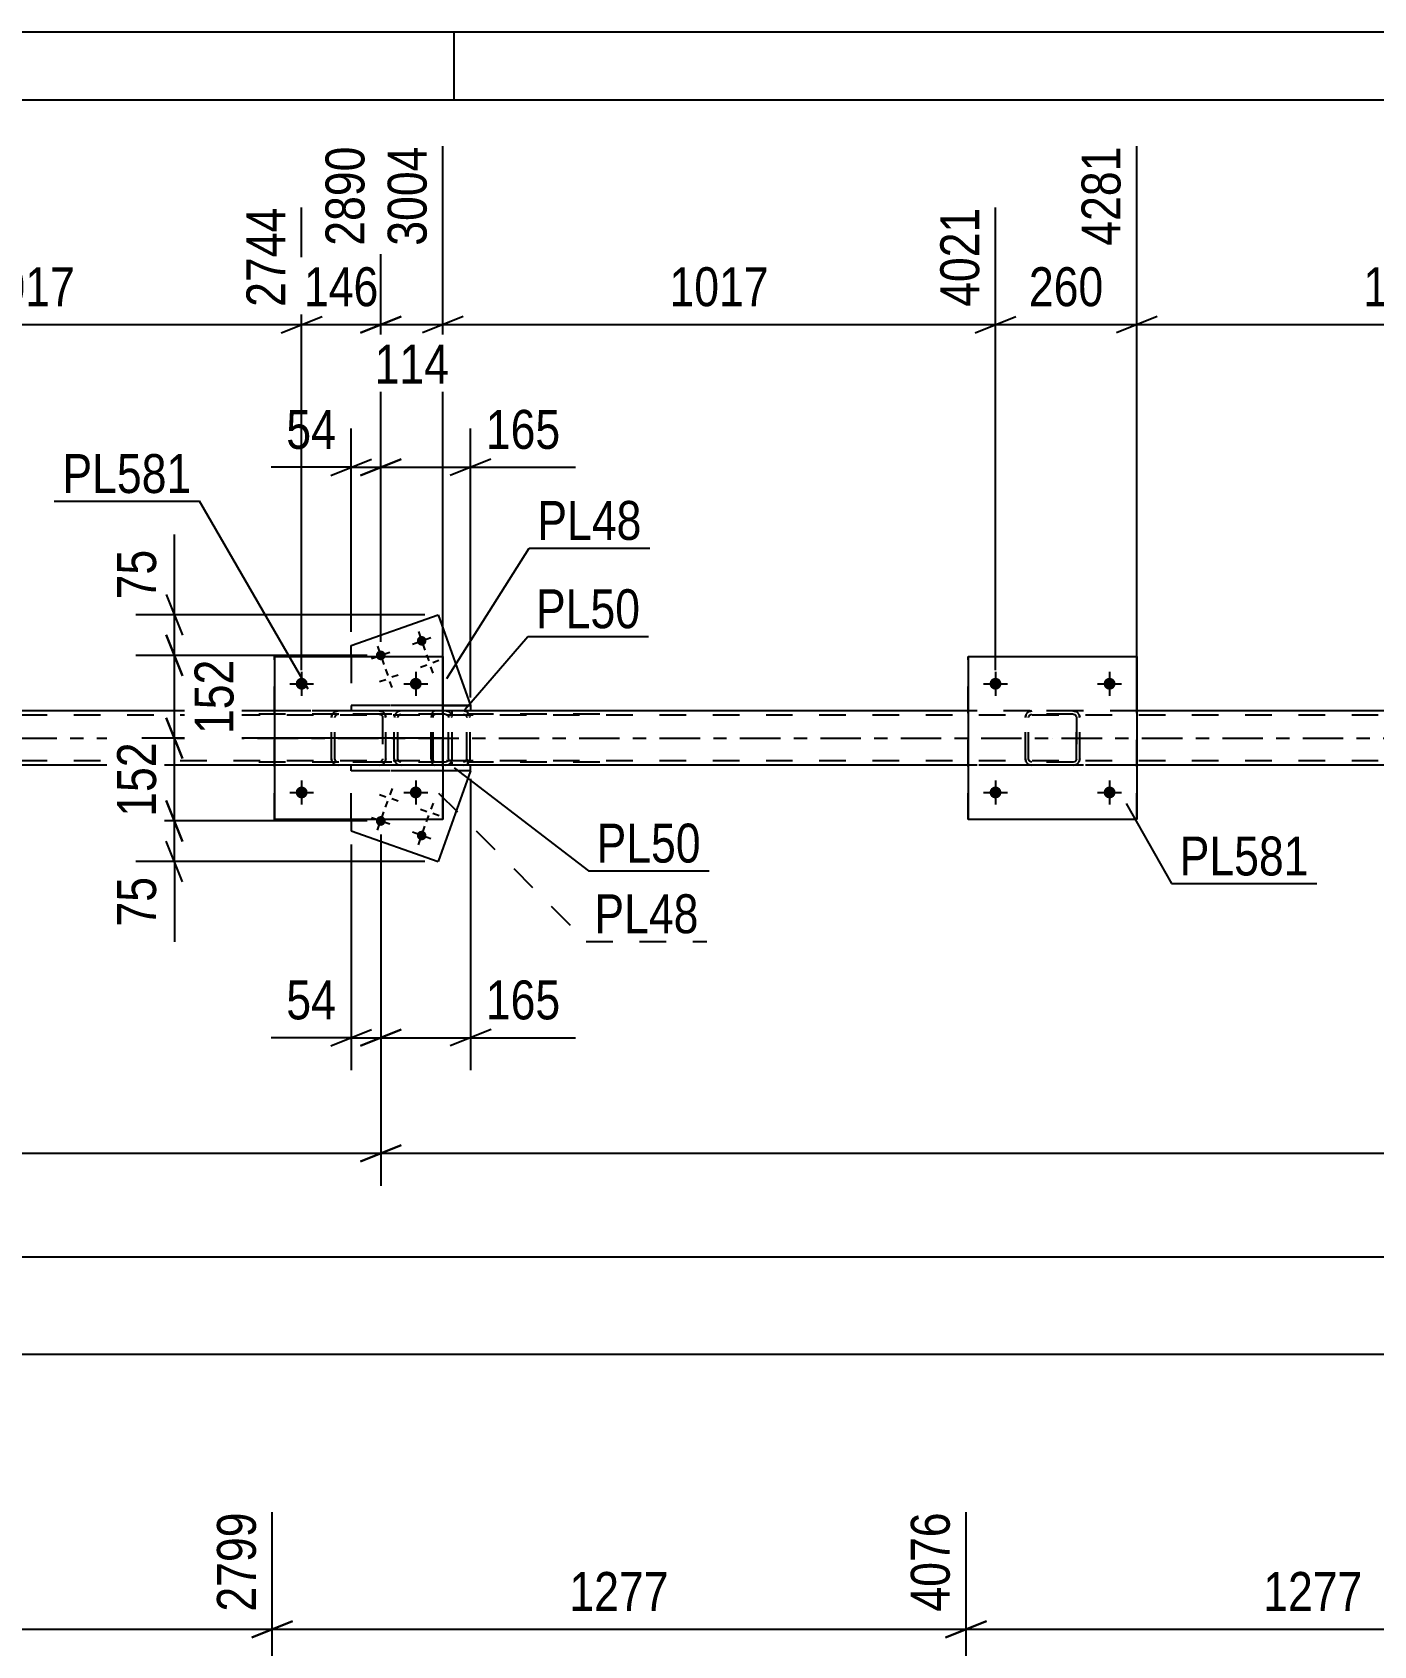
# Model space of a CAD drawing. Header units: millimetres. Extents: x 0 to 841, y 0 to 594.
# Drawn here: x 179.9 to 278.7, y 475.2 to 594 of the extents above; entities that cross this region are included whole.
import ezdxf

# ---------------------------------------------------------------- set-up
doc = ezdxf.new("R2010")
doc.units = ezdxf.units.MM
doc.linetypes.add('DXK_LINE_DOT2', pattern=[3.9198, 1.9599, -1.9599])
doc.linetypes.add('DXK_LINE_DOT3', pattern=[5.9187, 2.979, -0.9799, 0.9799, -0.9799])
doc.styles.add('Arial Narrow', font='ARIALN.TTF', dxfattribs={"height": 0.2})

# ---------------------------------------------------------------- blocks, each defined once
blk = doc.blocks.new('Unknown-275726623-1137')
at = {"color": 5, "linetype": 'Continuous'}
for p, q in [((841, 594), (0, 594)), ((211, 589), (211, 594)), ((836, 589), (5, 589))]:
    blk.add_line(p, q, dxfattribs=at)
blk = doc.blocks.new('Part-275726623-8652 - 6077')
at = {"color": 2, "linetype": 'Continuous'}
for p, q in [((248.86, 548.05), (248.86, 536.05)), ((248.86, 548.05), (261.26, 548.05)), ((261.26, 548.05), (261.26, 536.05)), ((261.26, 536.05), (248.86, 536.05))]:
    blk.add_line(p, q, dxfattribs=at)
at = {"color": 7, "linetype": 'DXK_LINE_DOT2'}
for p, q in [((248.86, 536.05), (248.86, 548.05)), ((261.26, 536.05), (261.26, 548.05))]:
    blk.add_line(p, q, dxfattribs=at)
blk = doc.blocks.new('Part-275726623-6084 - 6077')
at = {"color": 7, "linetype": 'DXK_LINE_DOT2'}
for p in [(212.22, 539.65), (203.43, 536.05)]:
    blk.add_line(p, (203.43, 539.65), dxfattribs=at)
at = {"color": 2, "linetype": 'Continuous'}
for p, q in [((212.22, 539.65), (209.84, 532.96)), ((203.43, 536.05), (203.43, 535.23)), ((203.43, 535.23), (209.84, 532.96))]:
    blk.add_line(p, q, dxfattribs=at)
blk = doc.blocks.new('Part-275726623-6089 - 6077')
at = {"color": 2, "linetype": 'Continuous'}
for p, q in [((203.43, 548.86), (209.84, 551.13)), ((209.84, 551.13), (212.21, 544.45)), ((203.43, 548.05), (203.43, 548.86))]:
    blk.add_line(p, q, dxfattribs=at)
at = {"color": 7, "linetype": 'DXK_LINE_DOT2'}
for p in [(203.43, 548.05), (212.21, 544.45)]:
    blk.add_line(p, (203.43, 544.45), dxfattribs=at)
blk = doc.blocks.new('Part-275726623-6105 - 6077')
at = {"color": 2, "linetype": 'Continuous'}
for p, q in [((197.78, 544.05), (159.1, 544.05)), ((248.86, 544.05), (212.21, 544.05)), ((299.94, 544.05), (261.26, 544.05)), ((197.78, 540.05), (159.1, 540.05)), ((248.86, 540.05), (212.22, 540.05)), ((299.94, 540.05), (261.26, 540.05))]:
    blk.add_line(p, q, dxfattribs=at)
at = {"color": 7, "linetype": 'DXK_LINE_DOT2'}
for p, q in [((212.21, 544.05), (197.78, 544.05)), ((261.26, 544.05), (248.86, 544.05)), ((737.66, 543.73), (90, 543.73)), ((737.66, 540.37), (90, 540.37)), ((737.66, 540.05), (117.05, 540.05)), ((212.22, 540.05), (197.78, 540.05)), ((261.26, 540.05), (248.86, 540.05))]:
    blk.add_line(p, q, dxfattribs=at)
at = {"color": 7, "linetype": 'DXK_LINE_DOT3'}
blk.add_line((90, 542.05), (737.66, 542.05), dxfattribs=at)
blk = doc.blocks.new('Part-275726623-6143 - 6077')
at = {"color": 7, "linetype": 'DXK_LINE_DOT2'}
for p, q in [((203.43, 539.65), (203.43, 540.05)), ((210.18, 540.05), (203.43, 540.05)), ((210.18, 539.65), (203.43, 539.65))]:
    blk.add_line(p, q, dxfattribs=at)
at = {"color": 2, "linetype": 'Continuous'}
for p, q in [((212.22, 540.05), (210.18, 540.05)), ((212.22, 539.65), (210.18, 539.65)), ((212.22, 539.65), (212.22, 540.05))]:
    blk.add_line(p, q, dxfattribs=at)
blk = doc.blocks.new('Part-275726623-8651 - 6077')
at = {"color": 7, "linetype": 'DXK_LINE_DOT2'}
for p, q in [((253.36, 544.01), (253.54, 544.05)), ((253.54, 544.05), (253.36, 544.01)), ((256.58, 544.05), (253.54, 544.05)), ((256.58, 544.05), (256.76, 544.01)), ((256.76, 544.01), (256.58, 544.05)), ((253.06, 543.57), (253.1, 543.75)), ((253.1, 543.75), (253.06, 543.57)), ((253.06, 540.53), (253.06, 543.57)), ((253.06, 540.53), (253.06, 543.57)), ((253.3, 543.57), (253.32, 543.66)), ((253.3, 540.53), (253.3, 543.57)), ((253.3, 540.53), (253.3, 543.57)), ((253.32, 543.66), (253.37, 543.74)), ((253.37, 543.74), (253.45, 543.79)), ((253.45, 543.79), (253.54, 543.81)), ((256.58, 543.81), (253.54, 543.81)), ((256.58, 543.81), (256.67, 543.79)), ((256.67, 543.79), (256.75, 543.74)), ((256.75, 543.74), (256.8, 543.66)), ((256.8, 543.66), (256.82, 543.57)), ((256.82, 540.53), (256.82, 543.57)), ((256.82, 543.57), (256.82, 540.53)), ((257.02, 543.75), (257.06, 543.57)), ((257.06, 543.57), (257.02, 543.75)), ((257.06, 540.53), (257.06, 543.57)), ((257.06, 540.53), (257.06, 543.57)), ((253.1, 540.34), (253.06, 540.53)), ((253.06, 540.53), (253.1, 540.34)), ((253.32, 540.44), (253.3, 540.53)), ((253.37, 540.36), (253.32, 540.44)), ((253.45, 540.31), (253.37, 540.36)), ((256.75, 540.36), (256.67, 540.31)), ((256.8, 540.44), (256.75, 540.36)), ((256.82, 540.53), (256.8, 540.44)), ((257.06, 540.53), (257.02, 540.34)), ((257.02, 540.34), (257.06, 540.53)), ((253.54, 540.05), (253.36, 540.08)), ((253.36, 540.08), (253.54, 540.05)), ((253.54, 540.29), (253.45, 540.31)), ((256.58, 540.29), (253.54, 540.29)), ((256.58, 540.05), (253.54, 540.05)), ((256.67, 540.31), (256.58, 540.29)), ((256.76, 540.08), (256.58, 540.05)), ((256.58, 540.05), (256.76, 540.08))]:
    blk.add_line(p, q, dxfattribs=at)
at = {"color": 7, "linetype": 'DXK_LINE_DOT3'}
blk.add_line((255.06, 542.05), (255.06, 542.05), dxfattribs=at)
at = {"color": 7, "linetype": 'DXK_LINE_DOT2'}
for centre, start, end in [((253.54, 543.57), 112.5, 157.5), ((253.54, 543.57), 112.5, 157.5), ((256.58, 543.57), 22.5, 67.5), ((256.58, 543.57), 22.5, 67.5), ((253.54, 540.53), 202.5, 247.5), ((253.54, 540.53), 202.5, 247.5), ((256.58, 540.53), 292.5, 337.5), ((256.58, 540.53), 292.5, 337.5)]:
    blk.add_arc(centre, 0.48, start, end, dxfattribs=at)
blk = doc.blocks.new('Part-275726623-6148 - 6077')
at = {"color": 7, "linetype": 'DXK_LINE_DOT2'}
for p, q in [((203.43, 544.45), (203.43, 544.05)), ((210.18, 544.45), (203.43, 544.45)), ((210.18, 544.05), (203.43, 544.05))]:
    blk.add_line(p, q, dxfattribs=at)
at = {"color": 2, "linetype": 'Continuous'}
for p, q in [((210.18, 544.45), (212.21, 544.45)), ((212.21, 544.05), (210.18, 544.05)), ((212.21, 544.45), (212.21, 544.05))]:
    blk.add_line(p, q, dxfattribs=at)
blk = doc.blocks.new('Bolt-275726623-6233 - 6077')
at = {"linetype": 'Continuous'}
for points in [[(205.26, 536.07, -1), (205.94, 535.83, -1)], [(208.28, 535, -1), (208.95, 534.76, -1)]]:
    blk.add_hatch(color=1, dxfattribs=at).paths.add_polyline_path(points)
at = {"color": 1, "linetype": 'Continuous'}
for p, q in [((206.44, 538.33), (206.28, 537.87)), ((205.52, 537.89), (205.97, 537.73)), ((205.96, 536.97), (206.12, 537.42)), ((206.88, 537.41), (206.43, 537.57)), ((208.54, 536.82), (208.99, 536.66)), ((209.46, 537.26), (209.3, 536.81)), ((206.28, 535.71), (204.92, 536.19)), ((205.36, 535.27), (205.84, 536.63)), ((208.98, 535.9), (209.14, 536.35)), ((209.9, 536.34), (209.44, 536.5)), ((209.29, 534.64), (207.94, 535.12)), ((208.37, 534.2), (208.86, 535.56))]:
    blk.add_line(p, q, dxfattribs=at)
blk = doc.blocks.new('Part-275726623-6177 - 6077')
at = {"color": 7, "linetype": 'DXK_LINE_DOT2'}
for p, q in [((209.39, 543.91), (209.33, 543.75)), ((209.48, 544.01), (209.39, 543.91)), ((209.58, 544.05), (209.48, 544.01)), ((221.74, 544.05), (209.58, 544.05)), ((210.86, 543.81), (210.86, 544.05)), ((211.87, 544.01), (211.67, 544.05)), ((209.33, 543.75), (209.31, 543.57)), ((209.31, 540.53), (209.31, 543.57)), ((209.45, 543.57), (209.46, 543.66)), ((209.45, 540.53), (209.45, 543.57)), ((209.46, 543.66), (209.49, 543.74)), ((209.49, 543.74), (209.53, 543.79)), ((209.53, 543.79), (209.58, 543.81)), ((221.74, 543.81), (209.58, 543.81)), ((211.67, 543.81), (211.77, 543.79)), ((211.77, 543.79), (211.85, 543.74)), ((211.85, 543.74), (211.91, 543.66)), ((211.91, 543.66), (211.93, 543.57)), ((211.93, 540.53), (211.93, 543.57)), ((212.16, 543.65), (212.14, 543.75)), ((212.18, 543.57), (212.16, 543.65)), ((212.18, 540.53), (212.18, 543.57)), ((209.31, 540.53), (209.33, 540.34)), ((209.33, 540.34), (209.39, 540.19)), ((209.46, 540.44), (209.45, 540.53)), ((209.49, 540.36), (209.46, 540.44)), ((209.53, 540.31), (209.49, 540.36)), ((211.85, 540.36), (211.77, 540.31)), ((211.91, 540.44), (211.85, 540.36)), ((211.93, 540.53), (211.91, 540.44)), ((212.14, 540.34), (212.16, 540.44)), ((212.16, 540.44), (212.18, 540.53)), ((209.39, 540.19), (209.48, 540.08)), ((209.48, 540.08), (209.58, 540.05)), ((209.58, 540.29), (209.53, 540.31)), ((221.74, 540.29), (209.58, 540.29)), ((221.74, 540.05), (209.58, 540.05)), ((210.86, 540.05), (210.86, 540.29)), ((211.77, 540.31), (211.67, 540.29)), ((211.67, 540.05), (211.87, 540.08))]:
    blk.add_line(p, q, dxfattribs=at)
for centre, start, end in [((211.69, 543.55), 23.8494, 68.8059), ((211.69, 540.54), 291.1941, 336.1506)]:
    blk.add_arc(centre, 0.492, start, end, dxfattribs=at)
blk = doc.blocks.new('Part-275726623-8650 - 6077')
at = {"color": 2, "linetype": 'Continuous'}
for p, q in [((197.78, 548.05), (197.78, 536.05)), ((197.78, 548.05), (210.18, 548.05)), ((210.18, 548.05), (210.18, 536.05)), ((210.18, 536.05), (197.78, 536.05))]:
    blk.add_line(p, q, dxfattribs=at)
at = {"color": 7, "linetype": 'DXK_LINE_DOT2'}
for p, q in [((197.78, 536.05), (197.78, 548.05)), ((210.18, 536.05), (210.18, 548.05))]:
    blk.add_line(p, q, dxfattribs=at)
blk = doc.blocks.new('Part-275726623-6185 - 6077')
at = {"color": 7, "linetype": 'DXK_LINE_DOT2'}
for p, q in [((210.35, 544.05), (195.36, 544.05)), ((207.11, 544.05), (206.92, 544.01)), ((210.54, 544.01), (210.35, 544.05)), ((210.35, 543.81), (195.36, 543.81)), ((206.64, 543.75), (206.6, 543.57)), ((206.6, 540.53), (206.6, 543.57)), ((206.86, 543.57), (206.88, 543.66)), ((206.86, 540.53), (206.86, 543.57)), ((206.88, 543.66), (206.93, 543.74)), ((206.93, 543.74), (207.02, 543.79)), ((207.02, 543.79), (207.11, 543.81)), ((210.35, 543.81), (210.45, 543.79)), ((210.45, 543.79), (210.53, 543.74)), ((210.53, 543.74), (210.58, 543.66)), ((210.58, 543.66), (210.6, 543.57)), ((210.6, 540.53), (210.6, 543.57)), ((210.84, 543.65), (210.82, 543.75)), ((210.86, 543.57), (210.84, 543.65)), ((210.86, 540.53), (210.86, 543.57)), ((206.6, 540.53), (206.64, 540.34)), ((206.88, 540.44), (206.86, 540.53)), ((206.93, 540.36), (206.88, 540.44)), ((207.02, 540.31), (206.93, 540.36)), ((210.53, 540.36), (210.45, 540.31)), ((210.58, 540.44), (210.53, 540.36)), ((210.6, 540.53), (210.58, 540.44)), ((210.82, 540.34), (210.84, 540.44)), ((210.84, 540.44), (210.86, 540.53)), ((210.35, 540.29), (195.36, 540.29)), ((210.35, 540.05), (195.36, 540.05)), ((206.92, 540.08), (207.11, 540.05)), ((207.11, 540.29), (207.02, 540.31)), ((210.45, 540.31), (210.35, 540.29)), ((210.35, 540.05), (210.54, 540.08))]:
    blk.add_line(p, q, dxfattribs=at)
for centre, start, end in [((207.09, 543.55), 110.7583, 155.68), ((210.37, 543.55), 24.32, 69.2417), ((207.09, 540.55), 204.32, 249.2417), ((210.37, 540.55), 290.7583, 335.68)]:
    blk.add_arc(centre, 0.496, start, end, dxfattribs=at)
blk = doc.blocks.new('Part-275726623-8649 - 6077')
at = {"color": 7, "linetype": 'DXK_LINE_DOT2'}
for p, q in [((202.27, 544.01), (202.46, 544.05)), ((202.46, 544.05), (202.27, 544.01)), ((205.5, 544.05), (202.46, 544.05)), ((205.5, 544.05), (205.68, 544.01)), ((205.68, 544.01), (205.5, 544.05)), ((201.98, 543.57), (202.01, 543.75)), ((202.01, 543.75), (201.98, 543.57)), ((201.98, 540.53), (201.98, 543.57)), ((202.22, 543.57), (202.24, 543.66)), ((202.22, 540.53), (202.22, 543.57)), ((202.24, 543.66), (202.29, 543.74)), ((202.29, 543.74), (202.37, 543.79)), ((202.37, 543.79), (202.46, 543.81)), ((205.5, 543.81), (202.46, 543.81)), ((205.5, 543.81), (205.59, 543.79)), ((205.59, 543.79), (205.67, 543.74)), ((205.67, 543.74), (205.72, 543.66)), ((205.72, 543.66), (205.74, 543.57)), ((205.74, 543.57), (205.74, 540.53)), ((205.94, 543.75), (205.98, 543.57)), ((205.98, 543.57), (205.94, 543.75)), ((205.98, 540.53), (205.98, 543.57)), ((202.01, 540.34), (201.98, 540.53)), ((201.98, 540.53), (202.01, 540.34)), ((202.24, 540.44), (202.22, 540.53)), ((202.29, 540.36), (202.24, 540.44)), ((202.37, 540.31), (202.29, 540.36)), ((205.67, 540.36), (205.59, 540.31)), ((205.72, 540.44), (205.67, 540.36)), ((205.74, 540.53), (205.72, 540.44)), ((205.98, 540.53), (205.94, 540.34)), ((205.94, 540.34), (205.98, 540.53)), ((202.46, 540.05), (202.27, 540.08)), ((202.27, 540.08), (202.46, 540.05)), ((202.46, 540.29), (202.37, 540.31)), ((205.5, 540.29), (202.46, 540.29)), ((205.5, 540.05), (202.46, 540.05)), ((205.59, 540.31), (205.5, 540.29)), ((205.68, 540.08), (205.5, 540.05)), ((205.5, 540.05), (205.68, 540.08))]:
    blk.add_line(p, q, dxfattribs=at)
at = {"color": 7, "linetype": 'DXK_LINE_DOT3'}
blk.add_line((203.98, 542.05), (203.98, 542.05), dxfattribs=at)
at = {"color": 7, "linetype": 'DXK_LINE_DOT2'}
for centre, start, end in [((202.46, 543.57), 112.5, 157.5), ((202.46, 543.57), 112.5, 157.5), ((205.5, 543.57), 22.5, 67.5), ((205.5, 543.57), 22.5, 67.5), ((202.46, 540.53), 202.5, 247.5), ((202.46, 540.53), 202.5, 247.5), ((205.5, 540.53), 292.5, 337.5), ((205.5, 540.53), 292.5, 337.5)]:
    blk.add_arc(centre, 0.48, start, end, dxfattribs=at)
blk = doc.blocks.new('Bolt-275726623-6232 - 6077')
at = {"linetype": 'Continuous'}
for points in [[(208.95, 549.33, -1), (208.28, 549.09, -1)], [(205.94, 548.26, -1), (205.26, 548.02, -1)]]:
    blk.add_hatch(color=1, dxfattribs=at).paths.add_polyline_path(points)
at = {"color": 1, "linetype": 'Continuous'}
for p, q in [((208.37, 549.89), (208.86, 548.53)), ((205.36, 548.82), (205.84, 547.46)), ((207.94, 548.97), (209.29, 549.45)), ((204.92, 547.9), (206.28, 548.38)), ((208.98, 548.19), (209.14, 547.74)), ((209.89, 547.76), (209.44, 547.6)), ((205.52, 546.21), (205.97, 546.37)), ((205.96, 547.12), (206.12, 546.67)), ((206.88, 546.69), (206.43, 546.53)), ((208.54, 547.28), (208.99, 547.44)), ((209.46, 546.84), (209.3, 547.29)), ((206.44, 545.77), (206.28, 546.22))]:
    blk.add_line(p, q, dxfattribs=at)
blk = doc.blocks.new('Bolt-275726623-8676 - 6077')
at = {"linetype": 'Continuous'}
for points in [[(200.22, 538.05, -1), (199.34, 538.05, -1)], [(208.62, 538.05, -1), (207.74, 538.05, -1)]]:
    blk.add_hatch(color=1, dxfattribs=at).paths.add_polyline_path(points)
at = {"color": 1, "linetype": 'Continuous'}
for p, q in [((198.9, 538.05), (200.66, 538.05)), ((199.78, 538.93), (199.78, 537.17)), ((207.3, 538.05), (209.06, 538.05)), ((208.18, 538.93), (208.18, 537.17))]:
    blk.add_line(p, q, dxfattribs=at)
blk = doc.blocks.new('Bolt-275726623-8677 - 6077')
at = {"linetype": 'Continuous'}
for points in [[(200.22, 546.05, -1), (199.34, 546.05, -1)], [(208.62, 546.05, -1), (207.74, 546.05, -1)]]:
    blk.add_hatch(color=1, dxfattribs=at).paths.add_polyline_path(points)
at = {"color": 1, "linetype": 'Continuous'}
for p, q in [((199.78, 546.93), (199.78, 545.17)), ((208.18, 546.93), (208.18, 545.17)), ((198.9, 546.05), (200.66, 546.05)), ((207.3, 546.05), (209.06, 546.05))]:
    blk.add_line(p, q, dxfattribs=at)
blk = doc.blocks.new('Bolt-275726623-8678 - 6077')
at = {"linetype": 'Continuous'}
for points in [[(251.3, 538.05, -1), (250.42, 538.05, -1)], [(259.7, 538.05, -1), (258.82, 538.05, -1)]]:
    blk.add_hatch(color=1, dxfattribs=at).paths.add_polyline_path(points)
at = {"color": 1, "linetype": 'Continuous'}
for p, q in [((249.98, 538.05), (251.74, 538.05)), ((250.86, 538.93), (250.86, 537.17)), ((258.38, 538.05), (260.14, 538.05)), ((259.26, 538.93), (259.26, 537.17))]:
    blk.add_line(p, q, dxfattribs=at)
blk = doc.blocks.new('Bolt-275726623-8679 - 6077')
at = {"linetype": 'Continuous'}
for points in [[(251.3, 546.05, -1), (250.42, 546.05, -1)], [(259.7, 546.05, -1), (258.82, 546.05, -1)]]:
    blk.add_hatch(color=1, dxfattribs=at).paths.add_polyline_path(points)
at = {"color": 1, "linetype": 'Continuous'}
for p, q in [((250.86, 546.93), (250.86, 545.17)), ((259.26, 546.93), (259.26, 545.17)), ((249.98, 546.05), (251.74, 546.05)), ((258.38, 546.05), (260.14, 546.05))]:
    blk.add_line(p, q, dxfattribs=at)
blk = doc.blocks.new('StraightDimension-275726623-6337 - 6077')
at = {"color": 7, "linetype": 'Continuous'}
for p, q in [((203.43, 549.86), (203.43, 564.84)), ((205.6, 549.14), (205.6, 564.84)), ((203.43, 561.99), (197.53, 561.99)), ((203.43, 561.99), (197.53, 561.99)), ((201.93, 561.39), (204.93, 562.59)), ((203.43, 561.99), (205.6, 561.99)), ((207.1, 562.59), (204.1, 561.39))]:
    blk.add_line(p, q, dxfattribs=at)
at = {"color": 0}
blk.add_wipeout([(202.91, 562.74), (202.91, 566.94), (198.05, 566.94), (198.05, 562.74)], dxfattribs=at)
at = {"color": 3, "style": 'Arial Narrow'}
blk.add_text('54', height=2.863, dxfattribs=at).set_placement((198.65, 563.34))
blk = doc.blocks.new('StraightDimension-275726623-6272 - 6077')
at = {"color": 7, "linetype": 'Continuous'}
for p, q in [((189.81, 537.45), (191.01, 534.45)), ((204.6, 535.95), (187.56, 535.95)), ((190.41, 532.96), (190.41, 535.95)), ((191.01, 531.46), (189.81, 534.46)), ((208.84, 532.96), (187.56, 532.96)), ((190.41, 532.96), (190.41, 527.05)), ((190.41, 532.96), (190.41, 527.05))]:
    blk.add_line(p, q, dxfattribs=at)
at = {"color": 0}
blk.add_wipeout([(189.66, 532.44), (185.46, 532.44), (185.46, 527.58), (189.66, 527.58)], dxfattribs=at)
at = {"color": 3, "style": 'Arial Narrow'}
blk.add_text('75', height=2.863, rotation=90.0002, dxfattribs=at).set_placement((189.06, 528.18))
blk = doc.blocks.new('StraightDimension-275726623-6282 - 6077')
at = {"color": 7, "linetype": 'Continuous'}
for p, q in [((189.81, 543.55), (191.01, 540.55)), ((210.23, 542.05), (187.56, 542.05)), ((190.41, 535.95), (190.41, 542.05)), ((191.01, 534.45), (189.81, 537.45)), ((204.6, 535.95), (187.56, 535.95))]:
    blk.add_line(p, q, dxfattribs=at)
at = {"color": 0}
blk.add_wipeout([(189.66, 542.34), (185.46, 542.34), (185.46, 535.66), (189.66, 535.66)], dxfattribs=at)
at = {"color": 3, "style": 'Arial Narrow'}
blk.add_text('152', height=2.863, rotation=90.0002, dxfattribs=at).set_placement((189.06, 536.26))
blk = doc.blocks.new('StraightDimension-275726623-6299 - 6077')
at = {"color": 7, "linetype": 'Continuous'}
for p, q in [((189.81, 549.64), (191.01, 546.64)), ((204.6, 548.14), (188.01, 548.14)), ((190.41, 542.05), (190.41, 548.14)), ((191.01, 540.55), (189.81, 543.55)), ((210.23, 542.05), (188.01, 542.05))]:
    blk.add_line(p, q, dxfattribs=at)
at = {"color": 0}
blk.add_wipeout([(195.36, 548.44), (191.16, 548.44), (191.16, 541.75), (195.36, 541.75)], dxfattribs=at)
at = {"color": 3, "style": 'Arial Narrow'}
blk.add_text('152', height=2.863, rotation=90.0002, dxfattribs=at).set_placement((194.76, 542.35))
blk = doc.blocks.new('StraightDimension-275726623-6316 - 6077')
at = {"color": 7, "linetype": 'Continuous'}
for p, q in [((190.41, 551.13), (190.41, 557.04)), ((190.41, 551.13), (190.41, 557.04)), ((189.81, 552.63), (191.01, 549.63)), ((208.84, 551.13), (187.56, 551.13)), ((190.41, 548.14), (190.41, 551.13)), ((191.01, 546.64), (189.81, 549.64)), ((204.6, 548.14), (187.56, 548.14))]:
    blk.add_line(p, q, dxfattribs=at)
at = {"color": 0}
blk.add_wipeout([(189.66, 556.51), (185.46, 556.51), (185.46, 551.66), (189.66, 551.66)], dxfattribs=at)
at = {"color": 3, "style": 'Arial Narrow'}
blk.add_text('75', height=2.863, rotation=90.0002, dxfattribs=at).set_placement((189.06, 552.26))
blk = doc.blocks.new('StraightDimension-275726623-6327 - 6077')
at = {"color": 7, "linetype": 'Continuous'}
for p, q in [((205.6, 549.14), (205.6, 564.84)), ((212.21, 545.05), (212.21, 564.84)), ((204.1, 561.39), (207.1, 562.59)), ((205.6, 561.99), (212.21, 561.99)), ((213.71, 562.59), (210.71, 561.39)), ((212.21, 561.99), (219.95, 561.99)), ((212.21, 561.99), (219.95, 561.99))]:
    blk.add_line(p, q, dxfattribs=at)
at = {"color": 0}
blk.add_wipeout([(219.42, 562.74), (219.42, 566.94), (212.74, 566.94), (212.74, 562.74)], dxfattribs=at)
at = {"color": 3, "style": 'Arial Narrow'}
blk.add_text('165', height=2.863, dxfattribs=at).set_placement((213.34, 563.34))
blk = doc.blocks.new('StraightDimension-275726623-20596 - 6077')
at = {"color": 7, "linetype": 'Continuous'}
for p, q in [((159.1, 545.05), (159.1, 585.61)), ((199.78, 547.05), (199.78, 581.11)), ((160.6, 573.09), (157.6, 571.89)), ((159.1, 572.49), (199.78, 572.49)), ((198.28, 571.89), (201.28, 573.09))]:
    blk.add_line(p, q, dxfattribs=at)
at = {"color": 0}
blk.add_wipeout([(183.69, 573.24), (183.69, 577.44), (175.18, 577.44), (175.18, 573.24)], dxfattribs=at)
at = {"color": 3, "style": 'Arial Narrow'}
blk.add_text('1017', height=2.863, dxfattribs=at).set_placement((175.78, 573.84))
at = {"color": 0, "linetype": 'Continuous'}
blk.add_wipeout([(199.18, 581.71), (194.98, 581.71), (194.98, 573.19), (199.18, 573.19)], dxfattribs=at)
at = {"color": 3, "linetype": 'Continuous', "style": 'Arial Narrow'}
blk.add_text('2744', height=2.863, rotation=90.0002, dxfattribs=at).set_placement((198.58, 573.79))
blk = doc.blocks.new('StraightDimension-275726623-6348 - 6077')
at = {"color": 7, "linetype": 'Continuous'}
for p, q in [((205.6, 534.95), (205.6, 517.6)), ((203.43, 534.23), (203.43, 517.6)), ((201.93, 519.4), (204.93, 520.6)), ((207.1, 520.6), (204.1, 519.4)), ((203.43, 520), (197.53, 520)), ((203.43, 520), (197.53, 520)), ((203.43, 520), (205.6, 520))]:
    blk.add_line(p, q, dxfattribs=at)
at = {"color": 0}
blk.add_wipeout([(202.91, 520.75), (202.91, 524.95), (198.05, 524.95), (198.05, 520.75)], dxfattribs=at)
at = {"color": 3, "style": 'Arial Narrow'}
blk.add_text('54', height=2.863, dxfattribs=at).set_placement((198.65, 521.35))
blk = doc.blocks.new('StraightDimension-275726623-6358 - 6077')
at = {"color": 7, "linetype": 'Continuous'}
for p, q in [((212.22, 539.05), (212.22, 517.6)), ((205.6, 534.95), (205.6, 517.6)), ((204.1, 519.4), (207.1, 520.6)), ((213.72, 520.6), (210.72, 519.4)), ((205.6, 520), (212.22, 520)), ((212.22, 520), (219.95, 520)), ((212.22, 520), (219.95, 520))]:
    blk.add_line(p, q, dxfattribs=at)
at = {"color": 0}
blk.add_wipeout([(219.42, 520.75), (219.42, 524.95), (212.74, 524.95), (212.74, 520.75)], dxfattribs=at)
at = {"color": 3, "style": 'Arial Narrow'}
blk.add_text('165', height=2.863, dxfattribs=at).set_placement((213.34, 521.35))
blk = doc.blocks.new('StraightDimension-275726623-6455 - 6077')
at = {"color": 7, "linetype": 'Continuous'}
blk.add_line((89.36, 496.71), (782.69, 496.71), dxfattribs=at)
blk = doc.blocks.new('StraightDimension-275726623-20595 - 6077')
at = {"color": 7, "linetype": 'Continuous'}
for p, q in [((205.6, 549.14), (205.6, 585.61)), ((199.78, 547.05), (199.78, 581.11)), ((198.28, 571.89), (201.28, 573.09)), ((199.78, 572.49), (205.6, 572.49)), ((207.1, 573.09), (204.1, 571.89))]:
    blk.add_line(p, q, dxfattribs=at)
at = {"color": 0}
blk.add_wipeout([(206.03, 573.24), (206.03, 577.44), (199.35, 577.44), (199.35, 573.24)], dxfattribs=at)
at = {"color": 3, "style": 'Arial Narrow'}
blk.add_text('146', height=2.863, dxfattribs=at).set_placement((199.95, 573.84))
at = {"color": 0, "linetype": 'Continuous'}
blk.add_wipeout([(205, 586.21), (200.8, 586.21), (200.8, 577.69), (205, 577.69)], dxfattribs=at)
at = {"color": 3, "linetype": 'Continuous', "style": 'Arial Narrow'}
blk.add_text('2890', height=2.863, rotation=90.0002, dxfattribs=at).set_placement((204.4, 578.29))
blk = doc.blocks.new('StraightDimension-275726623-6560 - 6077')
at = {"color": 7, "linetype": 'Continuous'}
blk.add_line((90, 503.87), (782.69, 503.87), dxfattribs=at)
blk = doc.blocks.new('StraightDimension-275726623-6610 - 6077')
at = {"color": 7, "linetype": 'Continuous'}
for p, q in [((205.6, 534.95), (205.6, 509.1)), ((207.1, 512.1), (204.1, 510.9)), ((205.6, 511.5), (782.69, 511.5))]:
    blk.add_line(p, q, dxfattribs=at)
blk = doc.blocks.new('StraightDimension-275726623-6618 - 6077')
at = {"color": 7, "linetype": 'Continuous'}
for p, q in [((205.6, 534.95), (205.6, 509.1)), ((119.15, 527.83), (119.15, 509.1)), ((120.65, 512.1), (117.65, 510.9)), ((204.1, 510.9), (207.1, 512.1)), ((119.15, 511.5), (205.6, 511.5))]:
    blk.add_line(p, q, dxfattribs=at)
at = {"color": 0}
blk.add_wipeout([(166.63, 512.25), (166.63, 516.45), (158.12, 516.45), (158.12, 512.25)], dxfattribs=at)
at = {"color": 3, "style": 'Arial Narrow'}
blk.add_text('2161', height=2.863, dxfattribs=at).set_placement((158.72, 512.85))
blk = doc.blocks.new('StraightDimension-275726623-20591 - 6077')
at = {"color": 7, "linetype": 'Continuous'}
for p, q in [((261.26, 545.05), (261.26, 585.61)), ((301.94, 547.05), (301.94, 581.11)), ((262.76, 573.09), (259.76, 571.89)), ((261.26, 572.49), (301.94, 572.49)), ((300.44, 571.89), (303.44, 573.09))]:
    blk.add_line(p, q, dxfattribs=at)
at = {"color": 0}
blk.add_wipeout([(285.86, 573.24), (285.86, 577.44), (277.34, 577.44), (277.34, 573.24)], dxfattribs=at)
at = {"color": 3, "style": 'Arial Narrow'}
blk.add_text('1017', height=2.863, dxfattribs=at).set_placement((277.94, 573.84))
at = {"color": 0, "linetype": 'Continuous'}
blk.add_wipeout([(301.34, 581.71), (297.14, 581.71), (297.14, 573.19), (301.34, 573.19)], dxfattribs=at)
at = {"color": 3, "linetype": 'Continuous', "style": 'Arial Narrow'}
blk.add_text('5298', height=2.863, rotation=90.0002, dxfattribs=at).set_placement((300.74, 573.79))
blk = doc.blocks.new('StraightDimension-275726623-20592 - 6077')
at = {"color": 7, "linetype": 'Continuous'}
for p, q in [((261.26, 545.05), (261.26, 585.61)), ((250.86, 547.05), (250.86, 581.11)), ((249.36, 571.89), (252.36, 573.09)), ((250.86, 572.49), (261.26, 572.49)), ((262.76, 573.09), (259.76, 571.89))]:
    blk.add_line(p, q, dxfattribs=at)
at = {"color": 0}
blk.add_wipeout([(259.4, 573.24), (259.4, 577.44), (252.72, 577.44), (252.72, 573.24)], dxfattribs=at)
at = {"color": 3, "style": 'Arial Narrow'}
blk.add_text('260', height=2.863, dxfattribs=at).set_placement((253.32, 573.84))
at = {"color": 0, "linetype": 'Continuous'}
blk.add_wipeout([(260.66, 586.21), (256.46, 586.21), (256.46, 577.69), (260.66, 577.69)], dxfattribs=at)
at = {"color": 3, "linetype": 'Continuous', "style": 'Arial Narrow'}
blk.add_text('4281', height=2.863, rotation=90.0002, dxfattribs=at).set_placement((260.06, 578.29))
blk = doc.blocks.new('StraightDimension-275726623-20593 - 6077')
at = {"color": 7, "linetype": 'Continuous'}
for p, q in [((210.18, 545.45), (210.18, 585.61)), ((250.86, 547.05), (250.86, 581.11)), ((211.68, 573.09), (208.68, 571.89)), ((210.18, 572.49), (250.86, 572.49)), ((249.36, 571.89), (252.36, 573.09))]:
    blk.add_line(p, q, dxfattribs=at)
at = {"color": 0}
blk.add_wipeout([(234.77, 573.24), (234.77, 577.44), (226.26, 577.44), (226.26, 573.24)], dxfattribs=at)
at = {"color": 3, "style": 'Arial Narrow'}
blk.add_text('1017', height=2.863, dxfattribs=at).set_placement((226.86, 573.84))
at = {"color": 0, "linetype": 'Continuous'}
blk.add_wipeout([(250.26, 581.71), (246.06, 581.71), (246.06, 573.19), (250.26, 573.19)], dxfattribs=at)
at = {"color": 3, "linetype": 'Continuous', "style": 'Arial Narrow'}
blk.add_text('4021', height=2.863, rotation=90.0002, dxfattribs=at).set_placement((249.66, 573.79))
blk = doc.blocks.new('StraightDimension-275726623-20594 - 6077')
at = {"color": 7, "linetype": 'Continuous'}
for p, q in [((205.6, 549.14), (205.6, 585.61)), ((210.18, 545.45), (210.18, 585.61)), ((204.1, 571.89), (207.1, 573.09)), ((205.6, 572.49), (210.18, 572.49)), ((211.68, 573.09), (208.68, 571.89))]:
    blk.add_line(p, q, dxfattribs=at)
at = {"color": 0, "linetype": 'Continuous'}
blk.add_wipeout([(209.58, 586.21), (205.38, 586.21), (205.38, 577.69), (209.58, 577.69)], dxfattribs=at)
at = {"color": 0}
blk.add_wipeout([(211.23, 567.54), (211.23, 571.74), (204.55, 571.74), (204.55, 567.54)], dxfattribs=at)
at = {"color": 3, "linetype": 'Continuous', "style": 'Arial Narrow'}
blk.add_text('3004', height=2.863, rotation=90.0002, dxfattribs=at).set_placement((208.98, 578.29))
at = {"color": 3, "style": 'Arial Narrow'}
blk.add_text('114', height=2.863, dxfattribs=at).set_placement((205.15, 568.14))
blk = doc.blocks.new('StraightDimension-275726623-21909 - 4642')
at = {"color": 7, "linetype": 'Continuous'}
for p, q in [((248.69, 436.46), (248.69, 485.07)), ((299.77, 436.46), (299.77, 485.07)), ((250.19, 477.06), (247.19, 475.86)), ((248.69, 476.46), (299.77, 476.46)), ((298.27, 475.86), (301.27, 477.06))]:
    blk.add_line(p, q, dxfattribs=at)
at = {"color": 0}
blk.add_wipeout([(278.48, 477.21), (278.48, 481.41), (269.97, 481.41), (269.97, 477.21)], dxfattribs=at)
at = {"color": 3, "style": 'Arial Narrow'}
blk.add_text('1277', height=2.863, dxfattribs=at).set_placement((270.57, 477.81))
at = {"color": 0, "linetype": 'Continuous'}
blk.add_wipeout([(299.17, 485.67), (294.97, 485.67), (294.97, 477.16), (299.17, 477.16)], dxfattribs=at)
at = {"color": 3, "linetype": 'Continuous', "style": 'Arial Narrow'}
blk.add_text('5353', height=2.863, rotation=90.0002, dxfattribs=at).set_placement((298.57, 477.76))
blk = doc.blocks.new('StraightDimension-275726623-21910 - 4642')
at = {"color": 7, "linetype": 'Continuous'}
for p, q in [((197.61, 436.46), (197.61, 485.07)), ((248.69, 436.46), (248.69, 485.07)), ((199.11, 477.06), (196.11, 475.86)), ((197.61, 476.46), (248.69, 476.46)), ((247.19, 475.86), (250.19, 477.06))]:
    blk.add_line(p, q, dxfattribs=at)
at = {"color": 0}
blk.add_wipeout([(227.4, 477.21), (227.4, 481.41), (218.89, 481.41), (218.89, 477.21)], dxfattribs=at)
at = {"color": 3, "style": 'Arial Narrow'}
blk.add_text('1277', height=2.863, dxfattribs=at).set_placement((219.49, 477.81))
at = {"color": 0, "linetype": 'Continuous'}
blk.add_wipeout([(248.09, 485.67), (243.89, 485.67), (243.89, 477.16), (248.09, 477.16)], dxfattribs=at)
at = {"color": 3, "linetype": 'Continuous', "style": 'Arial Narrow'}
blk.add_text('4076', height=2.863, rotation=90.0002, dxfattribs=at).set_placement((247.49, 477.76))
blk = doc.blocks.new('StraightDimension-275726623-21911 - 4642')
at = {"color": 7, "linetype": 'Continuous'}
for p, q in [((146.53, 436.46), (146.53, 485.07)), ((197.61, 436.46), (197.61, 485.07)), ((148.03, 477.06), (145.03, 475.86)), ((146.53, 476.46), (197.61, 476.46)), ((196.11, 475.86), (199.11, 477.06))]:
    blk.add_line(p, q, dxfattribs=at)
at = {"color": 0}
blk.add_wipeout([(176.32, 477.21), (176.32, 481.41), (167.81, 481.41), (167.81, 477.21)], dxfattribs=at)
at = {"color": 3, "style": 'Arial Narrow'}
blk.add_text('1277', height=2.863, dxfattribs=at).set_placement((168.41, 477.81))
at = {"color": 0, "linetype": 'Continuous'}
blk.add_wipeout([(197.01, 485.67), (192.81, 485.67), (192.81, 477.16), (197.01, 477.16)], dxfattribs=at)
at = {"color": 3, "linetype": 'Continuous', "style": 'Arial Narrow'}
blk.add_text('2799', height=2.863, rotation=90.0002, dxfattribs=at).set_placement((196.41, 477.76))
blk = doc.blocks.new('Mark-275726623-6080 - 6077')
at = {"color": 30, "linetype": 'DXK_LINE_DOT2'}
for p, q in [((209.86, 538.01), (220.73, 527.09)), ((220.73, 527.09), (229.61, 527.09))]:
    blk.add_line(p, q, dxfattribs=at)
at = {"color": 0}
blk.add_wipeout([(229.01, 527.69), (229.01, 530.69), (221.33, 530.69), (221.33, 527.69)], dxfattribs=at)
blk.add_wipeout([(229.01, 527.69), (229.01, 530.69), (221.33, 530.69), (221.33, 527.69)], dxfattribs=at)
at = {"color": 3, "style": 'Arial Narrow'}
blk.add_text('PL48', height=2.863, dxfattribs=at).set_placement((221.33, 527.69))
blk = doc.blocks.new('Mark-275726623-6085 - 6077')
at = {"color": 30, "linetype": 'Continuous'}
for p, q in [((210.46, 546.44), (216.53, 556.04)), ((216.53, 556.04), (225.41, 556.04))]:
    blk.add_line(p, q, dxfattribs=at)
at = {"color": 0}
blk.add_wipeout([(224.81, 556.64), (224.81, 559.64), (217.13, 559.64), (217.13, 556.64)], dxfattribs=at)
blk.add_wipeout([(224.81, 556.64), (224.81, 559.64), (217.13, 559.64), (217.13, 556.64)], dxfattribs=at)
at = {"color": 3, "style": 'Arial Narrow'}
blk.add_text('PL48', height=2.863, dxfattribs=at).set_placement((217.13, 556.64))
blk = doc.blocks.new('Mark-275726623-6144 - 6077')
at = {"color": 30, "linetype": 'Continuous'}
for p, q in [((211.8, 544.15), (216.43, 549.54)), ((216.43, 549.54), (225.31, 549.54))]:
    blk.add_line(p, q, dxfattribs=at)
at = {"color": 0}
blk.add_wipeout([(224.71, 550.14), (224.71, 553.14), (217.03, 553.14), (217.03, 550.14)], dxfattribs=at)
blk.add_wipeout([(224.71, 550.14), (224.71, 553.14), (217.03, 553.14), (217.03, 550.14)], dxfattribs=at)
at = {"color": 3, "style": 'Arial Narrow'}
blk.add_text('PL50', height=2.863, dxfattribs=at).set_placement((217.03, 550.14))
blk = doc.blocks.new('Mark-275726623-6139 - 6077')
at = {"color": 30, "linetype": 'Continuous'}
for p, q in [((211.02, 539.86), (220.89, 532.29)), ((220.89, 532.29), (229.77, 532.29))]:
    blk.add_line(p, q, dxfattribs=at)
at = {"color": 0}
blk.add_wipeout([(229.17, 532.89), (229.17, 535.89), (221.49, 535.89), (221.49, 532.89)], dxfattribs=at)
blk.add_wipeout([(229.17, 532.89), (229.17, 535.89), (221.49, 535.89), (221.49, 532.89)], dxfattribs=at)
at = {"color": 3, "style": 'Arial Narrow'}
blk.add_text('PL50', height=2.863, dxfattribs=at).set_placement((221.49, 532.89))
blk = doc.blocks.new('Mark-275726623-21295 - 6077')
at = {"color": 30, "linetype": 'Continuous'}
for p, q in [((260.49, 537.23), (263.82, 531.34)), ((263.82, 531.34), (274.52, 531.34))]:
    blk.add_line(p, q, dxfattribs=at)
at = {"color": 0}
blk.add_wipeout([(273.92, 531.94), (273.92, 534.94), (264.42, 534.94), (264.42, 531.94)], dxfattribs=at)
blk.add_wipeout([(273.92, 531.94), (273.92, 534.94), (264.42, 534.94), (264.42, 531.94)], dxfattribs=at)
at = {"color": 3, "style": 'Arial Narrow'}
blk.add_text('PL581', height=2.863, dxfattribs=at).set_placement((264.42, 531.94))
blk = doc.blocks.new('Mark-275726623-21349 - 6077')
at = {"color": 30, "linetype": 'Continuous'}
for p in [(181.57, 559.49), (200.27, 545.64)]:
    blk.add_line(p, (192.27, 559.49), dxfattribs=at)
at = {"color": 0}
blk.add_wipeout([(191.67, 560.09), (191.67, 563.09), (182.17, 563.09), (182.17, 560.09)], dxfattribs=at)
blk.add_wipeout([(191.67, 560.09), (191.67, 563.09), (182.17, 563.09), (182.17, 560.09)], dxfattribs=at)
at = {"color": 3, "style": 'Arial Narrow'}
blk.add_text('PL581', height=2.863, dxfattribs=at).set_placement((182.17, 560.09))

msp = doc.modelspace()

# ---------------------------------------------------------------- block references
for name in ['Unknown-275726623-1137', 'Part-275726623-6089 - 6077', 'Bolt-275726623-6232 - 6077', 'Part-275726623-8650 - 6077', 'Part-275726623-8652 - 6077', 'Bolt-275726623-8677 - 6077', 'Bolt-275726623-8679 - 6077', 'Part-275726623-6105 - 6077', 'Part-275726623-6185 - 6077', 'Part-275726623-8649 - 6077', 'Part-275726623-6148 - 6077', 'Part-275726623-6177 - 6077', 'Part-275726623-8651 - 6077', 'Part-275726623-6143 - 6077', 'Part-275726623-6084 - 6077', 'Bolt-275726623-8676 - 6077', 'Bolt-275726623-6233 - 6077', 'Bolt-275726623-8678 - 6077']:
    msp.add_blockref(name, (0, 0))

# ---------------------------------------------------------------- next in the draw order: block references
for name in ['StraightDimension-275726623-20591 - 6077', 'StraightDimension-275726623-6337 - 6077', 'StraightDimension-275726623-6272 - 6077', 'StraightDimension-275726623-21909 - 4642']:
    msp.add_blockref(name, (0, 0))

# ---------------------------------------------------------------- next in the draw order: block references
for name in ['StraightDimension-275726623-20592 - 6077', 'StraightDimension-275726623-6282 - 6077', 'StraightDimension-275726623-21910 - 4642']:
    msp.add_blockref(name, (0, 0))

# ---------------------------------------------------------------- next in the draw order: block references
for name in ['StraightDimension-275726623-6299 - 6077', 'StraightDimension-275726623-6348 - 6077', 'StraightDimension-275726623-21911 - 4642']:
    msp.add_blockref(name, (0, 0))

# ---------------------------------------------------------------- next in the draw order: block references
for name in ['StraightDimension-275726623-6316 - 6077', 'StraightDimension-275726623-6358 - 6077']:
    msp.add_blockref(name, (0, 0))

# ---------------------------------------------------------------- next in the draw order: block references
for name in ['StraightDimension-275726623-20596 - 6077', 'StraightDimension-275726623-6327 - 6077', 'StraightDimension-275726623-6455 - 6077']:
    msp.add_blockref(name, (0, 0))

# ---------------------------------------------------------------- next in the draw order: block references
for name in ['StraightDimension-275726623-20595 - 6077', 'StraightDimension-275726623-20593 - 6077', 'StraightDimension-275726623-6560 - 6077']:
    msp.add_blockref(name, (0, 0))

# ---------------------------------------------------------------- next in the draw order: block references
for name in ['StraightDimension-275726623-20594 - 6077', 'Mark-275726623-21349 - 6077', 'StraightDimension-275726623-6610 - 6077']:
    msp.add_blockref(name, (0, 0))

# ---------------------------------------------------------------- next in the draw order: block references
for name in ['Mark-275726623-6085 - 6077', 'Mark-275726623-6080 - 6077', 'Mark-275726623-21295 - 6077', 'StraightDimension-275726623-6618 - 6077']:
    msp.add_blockref(name, (0, 0))

# ---------------------------------------------------------------- next in the draw order: block references
for name in ['Mark-275726623-6144 - 6077', 'Mark-275726623-6139 - 6077']:
    msp.add_blockref(name, (0, 0))

doc.saveas('drawing.dxf')
